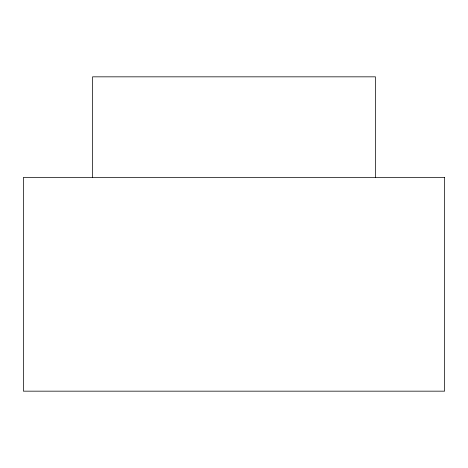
<?xml version="1.0" encoding="UTF-8"?>
<svg xmlns="http://www.w3.org/2000/svg" width="468" height="468" viewBox="0 0 468 468"><rect width="100%" height="100%" fill="white"/><g stroke="black" fill="none" stroke-linecap="round" stroke-linejoin="round"><path stroke-width="0.7" d="M375.447 177.419L375.447 76.834L92.553 76.834L92.553 177.419M444.6 177.419L23.4 177.419L23.4 391.166L444.6 391.166L444.6 177.419"/></g></svg>
